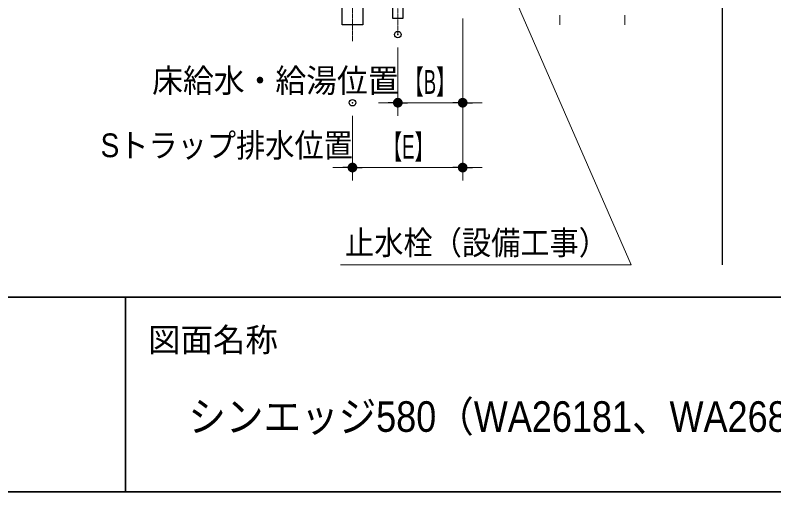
# Model space of a CAD drawing. Units: millimetres, scale not verified. Extents: x -6062 to 6062, y -3045 to 3045.
# Drawn here: x -4108 to -2938, y -2770 to -2035 of the extents above; entities that cross this region are included whole.
import ezdxf
from ezdxf.enums import TextEntityAlignment as Align

# ---------------------------------------------------------------- set-up
doc = ezdxf.new("R2010")
doc.units = ezdxf.units.MM
doc.header["$LTSCALE"] = 20
doc.header["$PDMODE"] = 32
doc.header["$PDSIZE"] = 10
doc.linetypes.add('USER1', pattern=[2.91, 1.76, -0.4, 0.35, -0.4])
for name, color, linetype, lineweight in [('0-0_1図面枠', 7, 'Continuous', 20), ('0-1_4給排水', 7, 'Continuous', 30), ('0-2_2寸法-1', 7, 'Continuous', 15), ('0-3_0', 7, 'Continuous', 25), ('0-5_2寸法-2', 7, 'Continuous', 15), ('0-8_2寸法-3', 7, 'Continuous', 15)]:
    doc.layers.add(name, color=color, linetype=linetype, lineweight=lineweight)
doc.layers.add('0-4_Defpoints', color=7, linetype='Continuous')
doc.styles.add('ＭＳ Ｐゴシック', font='')
doc.styles.get('ＭＳ Ｐゴシック').set_extended_font_data('MS PGothic')

# ---------------------------------------------------------------- blocks, each defined once
blk = doc.blocks.new('グループ-6')
at = {"layer": '0-1_4給排水', "linetype": 'USER1', "lineweight": 15}
blk.add_line((-36000, -41500), (-36000, -29940), dxfattribs=at)
at = {"layer": '0-1_4給排水'}
blk.add_lwpolyline([(-36320, -40400), (-35680, -40400), (-35680, -41000), (-36320, -41000)], close=True, dxfattribs=at)
blk = doc.blocks.new('_Dot')
at = {"layer": '0-3_0'}
blk.add_line((-10, 0), (-20, 0), dxfattribs=at)
for points in [[(0, 0), (-10, 0), (-9.92, 1.25)], [(0, 0), (-9.92, -1.25), (-10, 0)], [(0, 0), (-9.92, 1.25), (-9.69, 2.49)], [(0, 0), (-9.69, -2.49), (-9.92, -1.25)], [(0, 0), (-9.69, 2.49), (-9.3, 3.68)], [(0, 0), (-9.3, -3.68), (-9.69, -2.49)], [(0, 0), (-9.3, 3.68), (-8.76, 4.82)], [(0, 0), (-8.76, -4.82), (-9.3, -3.68)], [(0, 0), (-8.76, 4.82), (-8.09, 5.88)], [(0, 0), (-8.09, -5.88), (-8.76, -4.82)], [(0, 0), (-8.09, 5.88), (-7.29, 6.85)], [(0, 0), (-7.29, -6.85), (-8.09, -5.88)], [(0, 0), (-7.29, 6.85), (-6.37, 7.71)], [(0, 0), (-6.37, -7.71), (-7.29, -6.85)], [(0, 0), (-6.37, 7.71), (-5.36, 8.44)], [(0, 0), (-5.36, -8.44), (-6.37, -7.71)], [(0, 0), (-5.36, 8.44), (-4.26, 9.05)], [(0, 0), (-4.26, -9.05), (-5.36, -8.44)], [(0, 0), (-4.26, 9.05), (-3.09, 9.51)], [(0, 0), (-3.09, -9.51), (-4.26, -9.05)], [(0, 0), (-3.09, 9.51), (-1.87, 9.82)], [(0, 0), (-1.87, -9.82), (-3.09, -9.51)], [(0, 0), (-1.87, 9.82), (-0.63, 9.98)], [(0, 0), (-0.63, -9.98), (-1.87, -9.82)], [(0, 0), (-0.63, 9.98), (0.63, 9.98)], [(0, 0), (0.63, -9.98), (-0.63, -9.98)], [(0, 0), (0.63, 9.98), (1.87, 9.82)], [(0, 0), (1.87, 9.82), (3.09, 9.51)], [(0, 0), (3.09, 9.51), (4.26, 9.05)], [(0, 0), (4.26, 9.05), (5.36, 8.44)], [(0, 0), (5.36, 8.44), (6.37, 7.71)], [(0, 0), (6.37, 7.71), (7.29, 6.85)], [(0, 0), (7.29, 6.85), (8.09, 5.88)], [(0, 0), (8.09, 5.88), (8.76, 4.82)], [(0, 0), (8.76, 4.82), (9.3, 3.68)], [(0, 0), (9.3, 3.68), (9.69, 2.49)], [(0, 0), (9.69, 2.49), (9.92, 1.25)], [(0, 0), (9.92, 1.25), (10, 0)], [(0, 0), (1.87, -9.82), (0.63, -9.98)], [(0, 0), (3.09, -9.51), (1.87, -9.82)], [(0, 0), (4.26, -9.05), (3.09, -9.51)], [(0, 0), (5.36, -8.44), (4.26, -9.05)], [(0, 0), (6.37, -7.71), (5.36, -8.44)], [(0, 0), (7.29, -6.85), (6.37, -7.71)], [(0, 0), (8.09, -5.88), (7.29, -6.85)], [(0, 0), (8.76, -4.82), (8.09, -5.88)], [(0, 0), (9.3, -3.68), (8.76, -4.82)], [(0, 0), (9.69, -2.49), (9.3, -3.68)], [(0, 0), (9.92, -1.25), (9.69, -2.49)], [(0, 0), (10, 0), (9.92, -1.25)]]:
    blk.add_solid(points, dxfattribs=at)
blk = doc.blocks.new('グループ-19')
at = {"layer": '0-1_4給排水', "linetype": 'USER1', "lineweight": 15}
blk.add_line((-34600, -39100), (-34600, -41300), dxfattribs=at)
at = {"layer": '0-1_4給排水'}
blk.add_lwpolyline([(-34800, -39600), (-34800, -40200), (-34400, -40200), (-34400, -39600)], dxfattribs=at)
for points in [[(-35200, -40200), (-34000, -40200), (-34000, -40400), (-35200, -40400)], [(-34750, -40400), (-34450, -40400), (-34450, -40800), (-34750, -40800)]]:
    blk.add_lwpolyline(points, close=True, dxfattribs=at)
blk = doc.blocks.new('グループ-2')
at = {"layer": '0-0_1図面枠', "lineweight": 35}
for p, q in [((-80000, -49400), (80000, -49400)), ((-43000, -49400), (-43000, -55400))]:
    blk.add_line(p, q, dxfattribs=at)
blk.add_lwpolyline([(-80000, 55400), (80000, 55400), (80000, -55400), (-80000, -55400)], close=True, dxfattribs=at)

msp = doc.modelspace()

# ---------------------------------------------------------------- linework, layer by layer
at = {"layer": '0-0_1図面枠', "lineweight": 30}
msp.add_line((-3017.5, 1750), (-3017.5, -2420), dxfattribs=at)
at = {"layer": '0-2_2寸法-1'}
for p, q in [((-3417.5, -2040), (-3417.5, -2190)), ((-3517.5, -2085), (-3517.5, -2190)), ((-3502.49, -2170), (-3432.51, -2170)), ((-3587.5, -2190), (-3587.5, -2290)), ((-3417.5, -2190), (-3417.5, -2290)), ((-3572.49, -2270), (-3432.51, -2270))]:
    msp.add_line(p, q, dxfattribs=at)
at = {"layer": '0-4_Defpoints'}
for p in [(-3517.5, -2065), (-3587.5, -2170), (-3417.5, -2170), (-3417.5, -2170), (-3417.5, -2270)]:
    msp.add_point(p, dxfattribs=at)
at = {"layer": '0-5_2寸法-2'}
for p, q in [((-3267.5, -2035.01), (-3267.5, -2050.01)), ((-3167.5, -2035.01), (-3167.5, -2050.01)), ((-3417.5, -2040), (-3417.5, -2190)), ((-3517.5, -2085), (-3517.5, -2190)), ((-3532.51, -2170), (-3547.51, -2170)), ((-3517.5, -2170), (-3417.5, -2170)), ((-3402.49, -2170), (-3387.49, -2170)), ((-3587.5, -2190), (-3587.5, -2290)), ((-3417.5, -2190), (-3417.5, -2290)), ((-3602.51, -2270), (-3617.51, -2270)), ((-3587.5, -2270), (-3417.5, -2270)), ((-3402.49, -2270), (-3387.49, -2270))]:
    msp.add_line(p, q, dxfattribs=at)
at = {"layer": '0-8_2寸法-3'}
msp.add_lwpolyline([(-3605.69, -2420), (-3157.5, -2420), (-3478.25, -1684.9)], dxfattribs=at)

# ---------------------------------------------------------------- block references
at = {"layer": '0-0_1図面枠', "xscale": 0.05, "yscale": 0.05}
msp.add_blockref('グループ-2', (-1787.5, 0), dxfattribs=at)
at = {"layer": '0-1_4給排水', "xscale": 0.05, "yscale": 0.05}
for name in ['グループ-6', 'グループ-19']:
    msp.add_blockref(name, (-1787.5, 0), dxfattribs=at)
at = {"layer": '0-2_2寸法-1', "xscale": 0.7503418, "yscale": 0.7503418, "rotation": 180}
for p in [(-3517.5, -2170), (-3587.5, -2270)]:
    msp.add_blockref('_Dot', p, dxfattribs=at)
at = {"layer": '0-2_2寸法-1', "xscale": 0.7503418, "yscale": 0.7503418}
for p in [(-3417.5, -2170), (-3417.5, -2270)]:
    msp.add_blockref('_Dot', p, dxfattribs=at)
at = {"layer": '0-5_2寸法-2', "xscale": 0.7503418, "yscale": 0.7503418}
for p in [(-3517.5, -2170), (-3587.5, -2270)]:
    msp.add_blockref('_Dot', p, dxfattribs=at)
at = {"layer": '0-5_2寸法-2', "xscale": 0.7503418, "yscale": 0.7503418, "rotation": 180}
for p in [(-3417.5, -2170), (-3417.5, -2270)]:
    msp.add_blockref('_Dot', p, dxfattribs=at)

# ---------------------------------------------------------------- texts
at = {"layer": '0-0_1図面枠', "style": 'ＭＳ Ｐゴシック'}
msp.add_text('図面名称', height=36.66, dxfattribs=at).set_placement((-3902.51, -2564.99), align=Align.BOTTOM_LEFT)
at = {"layer": '0-0_1図面枠', "style": 'ＭＳ Ｐゴシック', "width": 0.9}
msp.add_text('シンエッジ580（WA26181、WA26861）＋ 洗面台 設備図面1', height=47.17, dxfattribs=at).set_placement((-3840.46, -2691.66), align=Align.BOTTOM_LEFT)
at = {"layer": '0-2_2寸法-1', "style": 'ＭＳ Ｐゴシック', "width": 0.6}
for s, p in [('【B】', (-3507.65, -2167.37)), ('【E】', (-3540.93, -2267.37))]:
    msp.add_text(s, height=36.69, dxfattribs=at).set_placement(p, align=Align.BOTTOM_LEFT)
at = {"layer": '0-5_2寸法-2', "style": 'ＭＳ Ｐゴシック'}
for s, width, p in [('床給水・給湯位置', 0.95, (-3896.31, -2165.12)), ('Sトラップ排水位置', 0.9, (-3975.79, -2265.02))]:
    msp.add_text(s, height=36.66, dxfattribs=dict(at, width=width)).set_placement(p, align=Align.BOTTOM_LEFT)
at = {"layer": '0-8_2寸法-3', "style": 'ＭＳ Ｐゴシック', "width": 0.9}
msp.add_text('止水栓（設備工事）', height=36.69, dxfattribs=at).set_placement((-3598.89, -2415.23), align=Align.BOTTOM_LEFT)

doc.saveas('drawing.dxf')
